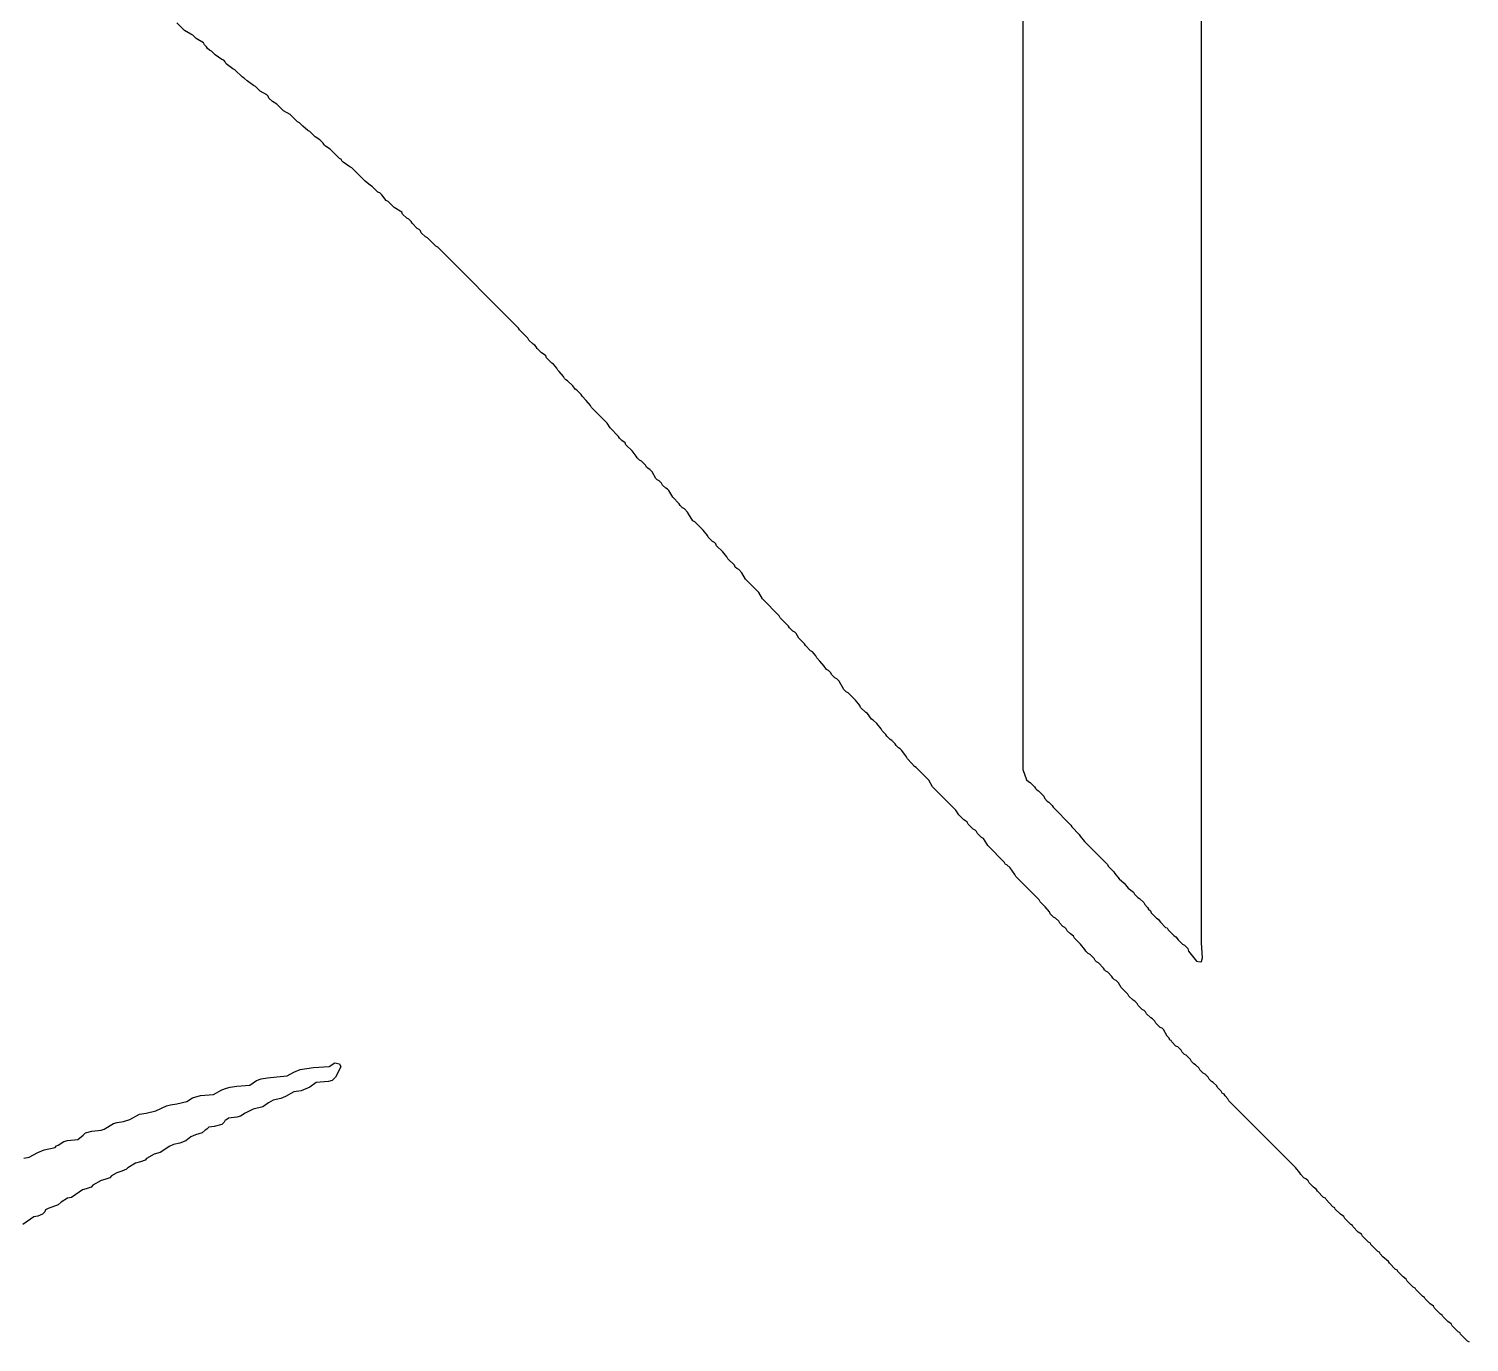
# Model space of a CAD drawing. Header units: inches. Extents: x 0 to 12.7, y -0.1 to 3.5.
# Drawn here: x 1.025 to 1.1323, y 0.6479 to 0.7457 of the extents above; entities that cross this region are included whole.
import ezdxf

# ---------------------------------------------------------------- set-up
doc = ezdxf.new("R2010")
doc.units = ezdxf.units.IN
doc.header["$MEASUREMENT"] = 0
doc.layers.add('Bottom Overlay', color=54, linetype='Continuous')

msp = doc.modelspace()

# ---------------------------------------------------------------- linework, layer by layer
at = {"layer": 'Bottom Overlay'}
for p, q in [((1.11236, 0.67763), (1.11229, 1.28771)), ((1.09907, 1.26711), (1.09904, 0.69054)), ((1.03662, 0.74557), (1.03607, 0.74613)), ((1.03711, 0.7453), (1.03662, 0.74557)), ((1.03725, 0.74523), (1.03711, 0.7453)), ((1.03749, 0.74498), (1.03725, 0.74523)), ((1.03805, 0.74464), (1.03749, 0.74498)), ((1.03812, 0.7445), (1.03805, 0.74464)), ((1.03826, 0.74436), (1.03812, 0.7445)), ((1.03833, 0.74422), (1.03826, 0.74436)), ((1.0385, 0.74411), (1.03833, 0.74422)), ((1.03864, 0.74404), (1.0385, 0.74411)), ((1.03892, 0.74377), (1.03864, 0.74404)), ((1.03941, 0.74342), (1.03892, 0.74377)), ((1.03955, 0.74335), (1.03941, 0.74342)), ((1.03965, 0.74324), (1.03955, 0.74335)), ((1.03972, 0.7431), (1.03965, 0.74324)), ((1.04024, 0.74272), (1.03972, 0.7431)), ((1.04038, 0.74265), (1.04024, 0.74272)), ((1.04094, 0.7421), (1.04038, 0.74265)), ((1.04108, 0.74203), (1.04094, 0.7421)), ((1.04129, 0.74182), (1.04108, 0.74203)), ((1.04177, 0.74147), (1.04129, 0.74182)), ((1.04191, 0.7414), (1.04177, 0.74147)), ((1.04226, 0.74105), (1.04191, 0.7414)), ((1.04275, 0.74077), (1.04226, 0.74105)), ((1.04285, 0.74067), (1.04275, 0.74077)), ((1.04292, 0.74053), (1.04285, 0.74067)), ((1.04317, 0.74029), (1.04292, 0.74053)), ((1.04351, 0.74008), (1.04317, 0.74029)), ((1.044, 0.73959), (1.04351, 0.74008)), ((1.04449, 0.73931), (1.044, 0.73959)), ((1.04504, 0.73876), (1.04449, 0.73931)), ((1.04518, 0.73869), (1.04504, 0.73876)), ((1.04543, 0.73844), (1.04518, 0.73869)), ((1.04581, 0.73813), (1.04543, 0.73844)), ((1.04595, 0.73806), (1.04581, 0.73813)), ((1.04637, 0.73764), (1.04595, 0.73806)), ((1.04671, 0.73743), (1.04637, 0.73764)), ((1.04696, 0.73719), (1.04671, 0.73743)), ((1.04703, 0.73705), (1.04696, 0.73719)), ((1.04713, 0.73695), (1.04703, 0.73705)), ((1.04748, 0.73674), (1.04713, 0.73695)), ((1.04818, 0.73604), (1.04748, 0.73674)), ((1.04831, 0.73597), (1.04818, 0.73604)), ((1.04835, 0.73587), (1.04831, 0.73597)), ((1.04845, 0.73576), (1.04835, 0.73587)), ((1.04894, 0.73542), (1.04845, 0.73576)), ((1.04908, 0.73535), (1.04894, 0.73542)), ((1.05009, 0.73434), (1.04908, 0.73535)), ((1.05047, 0.73402), (1.05009, 0.73434)), ((1.05061, 0.73396), (1.05047, 0.73402)), ((1.05103, 0.73354), (1.05061, 0.73396)), ((1.05117, 0.73347), (1.05103, 0.73354)), ((1.05131, 0.73333), (1.05117, 0.73347)), ((1.05165, 0.73291), (1.05131, 0.73333)), ((1.05179, 0.73284), (1.05165, 0.73291)), ((1.05225, 0.73239), (1.05179, 0.73284)), ((1.0528, 0.73204), (1.05225, 0.73239)), ((1.05287, 0.7319), (1.0528, 0.73204)), ((1.05319, 0.73159), (1.05287, 0.7319)), ((1.05332, 0.73152), (1.05319, 0.73159)), ((1.0535, 0.73135), (1.05332, 0.73152)), ((1.05357, 0.73121), (1.0535, 0.73135)), ((1.05395, 0.73082), (1.05357, 0.73121)), ((1.05409, 0.73075), (1.05395, 0.73082)), ((1.05419, 0.73065), (1.05409, 0.73075)), ((1.05426, 0.73051), (1.05419, 0.73065)), ((1.05458, 0.7302), (1.05426, 0.73051)), ((1.05472, 0.73013), (1.05458, 0.7302)), ((1.05534, 0.7295), (1.05472, 0.73013)), ((1.05548, 0.72943), (1.05534, 0.7295)), ((1.0615, 0.72341), (1.05548, 0.72943)), ((1.06157, 0.72327), (1.0615, 0.72341)), ((1.0622, 0.72265), (1.06157, 0.72327)), ((1.06227, 0.72251), (1.0622, 0.72265)), ((1.06258, 0.7222), (1.06227, 0.72251)), ((1.06272, 0.72213), (1.06258, 0.7222)), ((1.06282, 0.72202), (1.06272, 0.72213)), ((1.06289, 0.72188), (1.06282, 0.72202)), ((1.0632, 0.72157), (1.06289, 0.72188)), ((1.06334, 0.7215), (1.0632, 0.72157)), ((1.06352, 0.72133), (1.06334, 0.7215)), ((1.06359, 0.72119), (1.06352, 0.72133)), ((1.06397, 0.7208), (1.06359, 0.72119)), ((1.06411, 0.72073), (1.06397, 0.7208)), ((1.06435, 0.72042), (1.06411, 0.72073)), ((1.06442, 0.72028), (1.06435, 0.72042)), ((1.06453, 0.72018), (1.06442, 0.72028)), ((1.06484, 0.7198), (1.06453, 0.72018)), ((1.06491, 0.71966), (1.06484, 0.7198)), ((1.06501, 0.71955), (1.06491, 0.71966)), ((1.06515, 0.71948), (1.06501, 0.71955)), ((1.06554, 0.7191), (1.06515, 0.71948)), ((1.06571, 0.71886), (1.06554, 0.7191)), ((1.06585, 0.71879), (1.06571, 0.71886)), ((1.06616, 0.71847), (1.06585, 0.71879)), ((1.06623, 0.71833), (1.06616, 0.71847)), ((1.06654, 0.71802), (1.06623, 0.71833)), ((1.06686, 0.71764), (1.06654, 0.71802)), ((1.06693, 0.7175), (1.06686, 0.71764)), ((1.06811, 0.71632), (1.06693, 0.7175)), ((1.06832, 0.71597), (1.06811, 0.71632)), ((1.06895, 0.71534), (1.06832, 0.71597)), ((1.06901, 0.7152), (1.06895, 0.71534)), ((1.06919, 0.71503), (1.06901, 0.7152)), ((1.06943, 0.71486), (1.06919, 0.71503)), ((1.0695, 0.71472), (1.06943, 0.71486)), ((1.06995, 0.71426), (1.0695, 0.71472)), ((1.07027, 0.71388), (1.06995, 0.71426)), ((1.07034, 0.71374), (1.07027, 0.71388)), ((1.07051, 0.71357), (1.07034, 0.71374)), ((1.07065, 0.7135), (1.07051, 0.71357)), ((1.07096, 0.71319), (1.07065, 0.7135)), ((1.07103, 0.71305), (1.07096, 0.71319)), ((1.07114, 0.71294), (1.07103, 0.71305)), ((1.07128, 0.71287), (1.07114, 0.71294)), ((1.07145, 0.7127), (1.07128, 0.71287)), ((1.07173, 0.71221), (1.07145, 0.7127)), ((1.07183, 0.71211), (1.07173, 0.71221)), ((1.07197, 0.71204), (1.07183, 0.71211)), ((1.07215, 0.71186), (1.07197, 0.71204)), ((1.07222, 0.71172), (1.07215, 0.71186)), ((1.07246, 0.71148), (1.07222, 0.71172)), ((1.0726, 0.71141), (1.07246, 0.71148)), ((1.0727, 0.71131), (1.0726, 0.71141)), ((1.07298, 0.71082), (1.0727, 0.71131)), ((1.07347, 0.71033), (1.07298, 0.71082)), ((1.07354, 0.71019), (1.07347, 0.71033)), ((1.07371, 0.71002), (1.07354, 0.71019)), ((1.07385, 0.70995), (1.07371, 0.71002)), ((1.07409, 0.70971), (1.07385, 0.70995)), ((1.07416, 0.70957), (1.07409, 0.70971)), ((1.07448, 0.70905), (1.07416, 0.70957)), ((1.07462, 0.70898), (1.07448, 0.70905)), ((1.07524, 0.70835), (1.07462, 0.70898)), ((1.07556, 0.70797), (1.07524, 0.70835)), ((1.07562, 0.70783), (1.07556, 0.70797)), ((1.07594, 0.70751), (1.07562, 0.70783)), ((1.07608, 0.70745), (1.07594, 0.70751)), ((1.07618, 0.70734), (1.07608, 0.70745)), ((1.07625, 0.7072), (1.07618, 0.70734)), ((1.0767, 0.70675), (1.07625, 0.7072)), ((1.07702, 0.70637), (1.0767, 0.70675)), ((1.07709, 0.70623), (1.07702, 0.70637)), ((1.07757, 0.70574), (1.07709, 0.70623)), ((1.07764, 0.7056), (1.07757, 0.70574)), ((1.07775, 0.7055), (1.07764, 0.7056)), ((1.07789, 0.70543), (1.07775, 0.7055)), ((1.07813, 0.70518), (1.07789, 0.70543)), ((1.07841, 0.7047), (1.07813, 0.70518)), ((1.07938, 0.70372), (1.07841, 0.7047)), ((1.07966, 0.70324), (1.07938, 0.70372)), ((1.08091, 0.70198), (1.07966, 0.70324)), ((1.08098, 0.70184), (1.08091, 0.70198)), ((1.08161, 0.70122), (1.08098, 0.70184)), ((1.08168, 0.70108), (1.08161, 0.70122)), ((1.08192, 0.70083), (1.08168, 0.70108)), ((1.08206, 0.70077), (1.08192, 0.70083)), ((1.08217, 0.70066), (1.08206, 0.70077)), ((1.08237, 0.70031), (1.08217, 0.70066)), ((1.08279, 0.6999), (1.08237, 0.70031)), ((1.08286, 0.69976), (1.08279, 0.6999)), ((1.08324, 0.69937), (1.08286, 0.69976)), ((1.08338, 0.6993), (1.08324, 0.69937)), ((1.08363, 0.69899), (1.08338, 0.6993)), ((1.0837, 0.69885), (1.08363, 0.69899)), ((1.08394, 0.69861), (1.0837, 0.69885)), ((1.08425, 0.69823), (1.08394, 0.69861)), ((1.08443, 0.69798), (1.08425, 0.69823)), ((1.08457, 0.69791), (1.08443, 0.69798)), ((1.08474, 0.69774), (1.08457, 0.69791)), ((1.08481, 0.6976), (1.08474, 0.69774)), ((1.08505, 0.69736), (1.08481, 0.6976)), ((1.08519, 0.69729), (1.08505, 0.69736)), ((1.08537, 0.69711), (1.08519, 0.69729)), ((1.08571, 0.69649), (1.08537, 0.69711)), ((1.08589, 0.69631), (1.08571, 0.69649)), ((1.08603, 0.69624), (1.08589, 0.69631)), ((1.08658, 0.69569), (1.08603, 0.69624)), ((1.0869, 0.6953), (1.08658, 0.69569)), ((1.08697, 0.69516), (1.0869, 0.6953)), ((1.08735, 0.69478), (1.08697, 0.69516)), ((1.08749, 0.69471), (1.08735, 0.69478)), ((1.08777, 0.69429), (1.08749, 0.69471)), ((1.08791, 0.69422), (1.08777, 0.69429)), ((1.08818, 0.69395), (1.08791, 0.69422)), ((1.0885, 0.69356), (1.08818, 0.69395)), ((1.08857, 0.69342), (1.0885, 0.69356)), ((1.08884, 0.69315), (1.08857, 0.69342)), ((1.08891, 0.69301), (1.08884, 0.69315)), ((1.08916, 0.69276), (1.08891, 0.69301)), ((1.0893, 0.69269), (1.08916, 0.69276)), ((1.08954, 0.69245), (1.0893, 0.69269)), ((1.08961, 0.69231), (1.08954, 0.69245)), ((1.08978, 0.69214), (1.08961, 0.69231)), ((1.08992, 0.69207), (1.08978, 0.69214)), ((1.09003, 0.69196), (1.08992, 0.69207)), ((1.09038, 0.69148), (1.09003, 0.69196)), ((1.09045, 0.69134), (1.09038, 0.69148)), ((1.09079, 0.69099), (1.09045, 0.69134)), ((1.09097, 0.69075), (1.09079, 0.69099)), ((1.09111, 0.69068), (1.09097, 0.69075)), ((1.09205, 0.68974), (1.09111, 0.69068)), ((1.09232, 0.68925), (1.09205, 0.68974)), ((1.09904, 0.69054), (1.09932, 0.68977)), ((1.09932, 0.68977), (1.09946, 0.68963)), ((1.09946, 0.68963), (1.0996, 0.68956)), ((1.09406, 0.68751), (1.09232, 0.68925)), ((1.0996, 0.68956), (1.09991, 0.68925)), ((1.09991, 0.68925), (1.09998, 0.68911)), ((1.09998, 0.68911), (1.10008, 0.68901)), ((1.10008, 0.68901), (1.10022, 0.68894)), ((1.10022, 0.68894), (1.1006, 0.68855)), ((1.1006, 0.68855), (1.10067, 0.68841)), ((1.09427, 0.68716), (1.09406, 0.68751)), ((1.10067, 0.68841), (1.10085, 0.68817)), ((1.10085, 0.68817), (1.10099, 0.6881)), ((1.10099, 0.6881), (1.10123, 0.68786)), ((1.10123, 0.68786), (1.1013, 0.68772)), ((1.1013, 0.68772), (1.10262, 0.6864)), ((1.09465, 0.68678), (1.09427, 0.68716)), ((1.09479, 0.68671), (1.09465, 0.68678)), ((1.0949, 0.68661), (1.09479, 0.68671)), ((1.09497, 0.68647), (1.0949, 0.68661)), ((1.09535, 0.68608), (1.09497, 0.68647)), ((1.10262, 0.6864), (1.10269, 0.68626)), ((1.09549, 0.68601), (1.09535, 0.68608)), ((1.09559, 0.68591), (1.09549, 0.68601)), ((1.09566, 0.68577), (1.09559, 0.68591)), ((1.09598, 0.68546), (1.09566, 0.68577)), ((1.09612, 0.68539), (1.09598, 0.68546)), ((1.09636, 0.68501), (1.09612, 0.68539)), ((1.10269, 0.68626), (1.10325, 0.6857)), ((1.10325, 0.6857), (1.10332, 0.68556)), ((1.10332, 0.68556), (1.10363, 0.68518)), ((1.09643, 0.68487), (1.09636, 0.68501)), ((1.09768, 0.68361), (1.09643, 0.68487)), ((1.10363, 0.68518), (1.10534, 0.68347)), ((1.09775, 0.68347), (1.09768, 0.68361)), ((1.09786, 0.68344), (1.09775, 0.68347)), ((1.0981, 0.6832), (1.09786, 0.68344)), ((1.09845, 0.68271), (1.0981, 0.6832)), ((1.10534, 0.68347), (1.1054, 0.68334)), ((1.1054, 0.68334), (1.10582, 0.68292)), ((1.09852, 0.68257), (1.09845, 0.68271)), ((1.10026, 0.68083), (1.09852, 0.68257)), ((1.10582, 0.68292), (1.10589, 0.68278)), ((1.10589, 0.68278), (1.10621, 0.6824)), ((1.10621, 0.6824), (1.10659, 0.68208)), ((1.10659, 0.68208), (1.1069, 0.6817)), ((1.1069, 0.6817), (1.10728, 0.68139)), ((1.10728, 0.68139), (1.10735, 0.68125)), ((1.10735, 0.68125), (1.1076, 0.681)), ((1.1076, 0.681), (1.10774, 0.68094)), ((1.10033, 0.68069), (1.10026, 0.68083)), ((1.10071, 0.68031), (1.10033, 0.68069)), ((1.10102, 0.67993), (1.10071, 0.68031)), ((1.10109, 0.67979), (1.10102, 0.67993)), ((1.10774, 0.68094), (1.10805, 0.68062)), ((1.10805, 0.68062), (1.10812, 0.68048)), ((1.10812, 0.68048), (1.10833, 0.68027)), ((1.10833, 0.68027), (1.1084, 0.68013)), ((1.1084, 0.68013), (1.10854, 0.68)), ((1.10854, 0.68), (1.10861, 0.67986)), ((1.10133, 0.67954), (1.10109, 0.67979)), ((1.10147, 0.67947), (1.10133, 0.67954)), ((1.10172, 0.67923), (1.10147, 0.67947)), ((1.10179, 0.67909), (1.10172, 0.67923)), ((1.10203, 0.67885), (1.10179, 0.67909)), ((1.10217, 0.67878), (1.10203, 0.67885)), ((1.10861, 0.67986), (1.10899, 0.67947)), ((1.10899, 0.67947), (1.10913, 0.6794)), ((1.10913, 0.6794), (1.1093, 0.67916)), ((1.1093, 0.67916), (1.10968, 0.67878)), ((1.10227, 0.67867), (1.10217, 0.67878)), ((1.10234, 0.67853), (1.10227, 0.67867)), ((1.10259, 0.67829), (1.10234, 0.67853)), ((1.10283, 0.67812), (1.10259, 0.67829)), ((1.1029, 0.67798), (1.10283, 0.67812)), ((1.10335, 0.67753), (1.1029, 0.67798)), ((1.10968, 0.67878), (1.10979, 0.67874)), ((1.10979, 0.67874), (1.10986, 0.6786)), ((1.10986, 0.6786), (1.11031, 0.67815)), ((1.11031, 0.67815), (1.11045, 0.67808)), ((1.11045, 0.67808), (1.11062, 0.67784)), ((1.11062, 0.67784), (1.11094, 0.67753)), ((1.10367, 0.67714), (1.10335, 0.67753)), ((1.10373, 0.677), (1.10367, 0.67714)), ((1.10391, 0.67683), (1.10373, 0.677)), ((1.10405, 0.67676), (1.10391, 0.67683)), ((1.10436, 0.67645), (1.10405, 0.67676)), ((1.11094, 0.67753), (1.11108, 0.67746)), ((1.11108, 0.67746), (1.11132, 0.67721)), ((1.11132, 0.67721), (1.11139, 0.677)), ((1.11139, 0.677), (1.11188, 0.67638)), ((1.11243, 0.67652), (1.11236, 0.67763)), ((1.10443, 0.67631), (1.10436, 0.67645)), ((1.10454, 0.6762), (1.10443, 0.67631)), ((1.10467, 0.67613), (1.10454, 0.6762)), ((1.10506, 0.67575), (1.10467, 0.67613)), ((1.10513, 0.67561), (1.10506, 0.67575)), ((1.11188, 0.67638), (1.11198, 0.67627)), ((1.11198, 0.67627), (1.11226, 0.6762)), ((1.11226, 0.6762), (1.11236, 0.67624)), ((1.11236, 0.67624), (1.11243, 0.67652)), ((1.10523, 0.67551), (1.10513, 0.67561)), ((1.10537, 0.67544), (1.10523, 0.67551)), ((1.10568, 0.67513), (1.10537, 0.67544)), ((1.10575, 0.67499), (1.10568, 0.67513)), ((1.10586, 0.67488), (1.10575, 0.67499)), ((1.106, 0.67481), (1.10586, 0.67488)), ((1.10617, 0.67464), (1.106, 0.67481)), ((1.10638, 0.67429), (1.10617, 0.67464)), ((1.10687, 0.6738), (1.10638, 0.67429)), ((1.10694, 0.67366), (1.10687, 0.6738)), ((1.10725, 0.67335), (1.10694, 0.67366)), ((1.10739, 0.67328), (1.10725, 0.67335)), ((1.10756, 0.67311), (1.10739, 0.67328)), ((1.10763, 0.67297), (1.10756, 0.67311)), ((1.10794, 0.67266), (1.10763, 0.67297)), ((1.10808, 0.67259), (1.10794, 0.67266)), ((1.10819, 0.67248), (1.10808, 0.67259)), ((1.10826, 0.67234), (1.10819, 0.67248)), ((1.10857, 0.67203), (1.10826, 0.67234)), ((1.10871, 0.67196), (1.10857, 0.67203)), ((1.10888, 0.67179), (1.10871, 0.67196)), ((1.10895, 0.67165), (1.10888, 0.67179)), ((1.10927, 0.67133), (1.10895, 0.67165)), ((1.10941, 0.67126), (1.10927, 0.67133)), ((1.10951, 0.67116), (1.10941, 0.67126)), ((1.10979, 0.67067), (1.10951, 0.67116)), ((1.10993, 0.67053), (1.10979, 0.67067)), ((1.11, 0.67039), (1.10993, 0.67053)), ((1.1101, 0.67036), (1.11, 0.67039)), ((1.11014, 0.67025), (1.1101, 0.67036)), ((1.11045, 0.66994), (1.11014, 0.67025)), ((1.11059, 0.66987), (1.11045, 0.66994)), ((1.11083, 0.66963), (1.11059, 0.66987)), ((1.1109, 0.66949), (1.11083, 0.66963)), ((1.11108, 0.66932), (1.1109, 0.66949)), ((1.11121, 0.66925), (1.11108, 0.66932)), ((1.11153, 0.66893), (1.11121, 0.66925)), ((1.04477, 0.66799), (1.04525, 0.6682)), ((1.04525, 0.6682), (1.04623, 0.66834)), ((1.04623, 0.66834), (1.04741, 0.66841)), ((1.04741, 0.66841), (1.04783, 0.66869)), ((1.04783, 0.66869), (1.04818, 0.66862)), ((1.04828, 0.66838), (1.04786, 0.66761)), ((1.04818, 0.66862), (1.04828, 0.66838)), ((1.1116, 0.66879), (1.11153, 0.66893)), ((1.11177, 0.66862), (1.1116, 0.66879)), ((1.11191, 0.66855), (1.11177, 0.66862)), ((1.11215, 0.66831), (1.11191, 0.66855)), ((1.11222, 0.66817), (1.11215, 0.66831)), ((1.11247, 0.66792), (1.11222, 0.66817)), ((1.0415, 0.66702), (1.04198, 0.66737)), ((1.04198, 0.66737), (1.04233, 0.66751)), ((1.04233, 0.66751), (1.04282, 0.66758)), ((1.04282, 0.66758), (1.04351, 0.66765)), ((1.04351, 0.66765), (1.04428, 0.66771)), ((1.04428, 0.66771), (1.04477, 0.66799)), ((1.04644, 0.66723), (1.04595, 0.66688)), ((1.04734, 0.6673), (1.04644, 0.66723)), ((1.04762, 0.66737), (1.04734, 0.6673)), ((1.04786, 0.66761), (1.04762, 0.66737)), ((1.11261, 0.66785), (1.11247, 0.66792)), ((1.11285, 0.66761), (1.11261, 0.66785)), ((1.11292, 0.66747), (1.11285, 0.66761)), ((1.11309, 0.6673), (1.11292, 0.66747)), ((1.11323, 0.66723), (1.11309, 0.6673)), ((1.11348, 0.66698), (1.11323, 0.66723)), ((1.0368, 0.6658), (1.03722, 0.66608)), ((1.03722, 0.66608), (1.03781, 0.66625)), ((1.03781, 0.66625), (1.03878, 0.66632)), ((1.03878, 0.66632), (1.03941, 0.66667)), ((1.03941, 0.66667), (1.03976, 0.66681)), ((1.03976, 0.66681), (1.04003, 0.66688)), ((1.04003, 0.66688), (1.04052, 0.66695)), ((1.04052, 0.66695), (1.0415, 0.66702)), ((1.04379, 0.66604), (1.04324, 0.66591)), ((1.04414, 0.66618), (1.04379, 0.66604)), ((1.04477, 0.66653), (1.04414, 0.66618)), ((1.04532, 0.6666), (1.04477, 0.66653)), ((1.04595, 0.66688), (1.04532, 0.6666)), ((1.11355, 0.66685), (1.11348, 0.66698)), ((1.11382, 0.66657), (1.11355, 0.66685)), ((1.11389, 0.66643), (1.11382, 0.66657)), ((1.11403, 0.66636), (1.11389, 0.66643)), ((1.1141, 0.66622), (1.11403, 0.66636)), ((1.11431, 0.66601), (1.1141, 0.66622)), ((1.11438, 0.66587), (1.11431, 0.66601)), ((1.03329, 0.66486), (1.03377, 0.66493)), ((1.03377, 0.66493), (1.0345, 0.66511)), ((1.0345, 0.66511), (1.0353, 0.66549)), ((1.0353, 0.66549), (1.03558, 0.66556)), ((1.03558, 0.66556), (1.03607, 0.66563)), ((1.03607, 0.66563), (1.0368, 0.6658)), ((1.04115, 0.66493), (1.0408, 0.66472)), ((1.04174, 0.66524), (1.04115, 0.66493)), ((1.04247, 0.66542), (1.04174, 0.66524)), ((1.04289, 0.6657), (1.04247, 0.66542)), ((1.04324, 0.66591), (1.04289, 0.6657)), ((1.11936, 0.6609), (1.11438, 0.66587)), ((1.03064, 0.66375), (1.03134, 0.66417)), ((1.03134, 0.66417), (1.03162, 0.66424)), ((1.03162, 0.66424), (1.0321, 0.66431)), ((1.0321, 0.66431), (1.03255, 0.66448)), ((1.03255, 0.66448), (1.03329, 0.66486)), ((1.03843, 0.66389), (1.03829, 0.66375)), ((1.03885, 0.66396), (1.03843, 0.66389)), ((1.03941, 0.6641), (1.03885, 0.66396)), ((1.03958, 0.66427), (1.03941, 0.6641)), ((1.03965, 0.66441), (1.03958, 0.66427)), ((1.03976, 0.66444), (1.03965, 0.66441)), ((1.0399, 0.66458), (1.03976, 0.66444)), ((1.04052, 0.66465), (1.0399, 0.66458)), ((1.0408, 0.66472), (1.04052, 0.66465)), ((1.02723, 0.66257), (1.02765, 0.66284)), ((1.02765, 0.66284), (1.02793, 0.66291)), ((1.02793, 0.66291), (1.02869, 0.66298)), ((1.02869, 0.66298), (1.02908, 0.6633)), ((1.02908, 0.6633), (1.02925, 0.66347)), ((1.02925, 0.66347), (1.02974, 0.66361)), ((1.02974, 0.66361), (1.03043, 0.66368)), ((1.03043, 0.66368), (1.03064, 0.66375)), ((1.03673, 0.66288), (1.03628, 0.66271)), ((1.03711, 0.66319), (1.03673, 0.66288)), ((1.03746, 0.66333), (1.03711, 0.66319)), ((1.03795, 0.66347), (1.03746, 0.66333)), ((1.03816, 0.66368), (1.03795, 0.66347)), ((1.03829, 0.66375), (1.03816, 0.66368)), ((1.02507, 0.66166), (1.0257, 0.66201)), ((1.0257, 0.66201), (1.02619, 0.66222)), ((1.02619, 0.66222), (1.02699, 0.66239)), ((1.02699, 0.66239), (1.02709, 0.6625)), ((1.02709, 0.6625), (1.02723, 0.66257)), ((1.03436, 0.6619), (1.03381, 0.66156)), ((1.03482, 0.66201), (1.03436, 0.6619)), ((1.03523, 0.66229), (1.03482, 0.66201)), ((1.03548, 0.66246), (1.03523, 0.66229)), ((1.03582, 0.6626), (1.03548, 0.66246)), ((1.03628, 0.66271), (1.03582, 0.6626)), ((1.02466, 0.66159), (1.02507, 0.66166)), ((1.03196, 0.66062), (1.03158, 0.66051)), ((1.03231, 0.66076), (1.03196, 0.66062)), ((1.03242, 0.66086), (1.03231, 0.66076)), ((1.03297, 0.66121), (1.03242, 0.66086)), ((1.03335, 0.66131), (1.03297, 0.66121)), ((1.0337, 0.66145), (1.03335, 0.66131)), ((1.03381, 0.66156), (1.0337, 0.66145)), ((1.11967, 0.66051), (1.11936, 0.6609)), ((1.02981, 0.65957), (1.02967, 0.65943)), ((1.03043, 0.65992), (1.02981, 0.65957)), ((1.03071, 0.65999), (1.03043, 0.65992)), ((1.03106, 0.66013), (1.03071, 0.65999)), ((1.0312, 0.66027), (1.03106, 0.66013)), ((1.03158, 0.66051), (1.0312, 0.66027)), ((1.11974, 0.66037), (1.11967, 0.66051)), ((1.11998, 0.66013), (1.11974, 0.66037)), ((1.12012, 0.66006), (1.11998, 0.66013)), ((1.1203, 0.65989), (1.12012, 0.66006)), ((1.12036, 0.65975), (1.1203, 0.65989)), ((1.12068, 0.65943), (1.12036, 0.65975)), ((1.02793, 0.6586), (1.02744, 0.65832)), ((1.02821, 0.65867), (1.02793, 0.6586)), ((1.02904, 0.65923), (1.02821, 0.65867)), ((1.02932, 0.6593), (1.02904, 0.65923)), ((1.02967, 0.65943), (1.02932, 0.6593)), ((1.12092, 0.65926), (1.12068, 0.65943)), ((1.12099, 0.65912), (1.12092, 0.65926)), ((1.12144, 0.65867), (1.12099, 0.65912)), ((1.12158, 0.6586), (1.12144, 0.65867)), ((1.12162, 0.6585), (1.12158, 0.6586)), ((1.12214, 0.65797), (1.12162, 0.6585)), ((1.02605, 0.65742), (1.0257, 0.65728)), ((1.02622, 0.65759), (1.02605, 0.65742)), ((1.02629, 0.65773), (1.02622, 0.65759)), ((1.02647, 0.65783), (1.02629, 0.65773)), ((1.02723, 0.65811), (1.02647, 0.65783)), ((1.02744, 0.65832), (1.02723, 0.65811)), ((1.12228, 0.6579), (1.12214, 0.65797)), ((1.12231, 0.6578), (1.12228, 0.6579)), ((1.1227, 0.65742), (1.12231, 0.6578)), ((1.12294, 0.65724), (1.1227, 0.65742)), ((1.02542, 0.65721), (1.02459, 0.65665)), ((1.0257, 0.65728), (1.02542, 0.65721)), ((1.12301, 0.6571), (1.12294, 0.65724)), ((1.12346, 0.65665), (1.12301, 0.6571)), ((1.1236, 0.65658), (1.12346, 0.65665)), ((1.12363, 0.65648), (1.1236, 0.65658)), ((1.12402, 0.65609), (1.12363, 0.65648)), ((1.12426, 0.65592), (1.12402, 0.65609)), ((1.12433, 0.65578), (1.12426, 0.65592)), ((1.12478, 0.65533), (1.12433, 0.65578)), ((1.12492, 0.65526), (1.12478, 0.65533)), ((1.12496, 0.65516), (1.12492, 0.65526)), ((1.12548, 0.65463), (1.12496, 0.65516)), ((1.12562, 0.65456), (1.12548, 0.65463)), ((1.12565, 0.65446), (1.12562, 0.65456)), ((1.12586, 0.65425), (1.12565, 0.65446)), ((1.12628, 0.6539), (1.12586, 0.65425)), ((1.12635, 0.65376), (1.12628, 0.6539)), ((1.1268, 0.65331), (1.12635, 0.65376)), ((1.12694, 0.65324), (1.1268, 0.65331)), ((1.12697, 0.65314), (1.12694, 0.65324)), ((1.12736, 0.65276), (1.12697, 0.65314)), ((1.1276, 0.65258), (1.12736, 0.65276)), ((1.12767, 0.65244), (1.1276, 0.65258)), ((1.12812, 0.65199), (1.12767, 0.65244)), ((1.12826, 0.65192), (1.12812, 0.65199)), ((1.1283, 0.65182), (1.12826, 0.65192)), ((1.12882, 0.65129), (1.1283, 0.65182)), ((1.12896, 0.65122), (1.12882, 0.65129)), ((1.12899, 0.65112), (1.12896, 0.65122)), ((1.12938, 0.65074), (1.12899, 0.65112)), ((1.12962, 0.65056), (1.12938, 0.65074)), ((1.12969, 0.65042), (1.12962, 0.65056)), ((1.13014, 0.64997), (1.12969, 0.65042)), ((1.13028, 0.6499), (1.13014, 0.64997)), ((1.13031, 0.6498), (1.13028, 0.6499)), ((1.1307, 0.64942), (1.13031, 0.6498)), ((1.13094, 0.64924), (1.1307, 0.64942)), ((1.13101, 0.6491), (1.13094, 0.64924)), ((1.13146, 0.64865), (1.13101, 0.6491)), ((1.1316, 0.64858), (1.13146, 0.64865)), ((1.13164, 0.64848), (1.1316, 0.64858)), ((1.13216, 0.64795), (1.13164, 0.64848)), ((1.1323, 0.64788), (1.13216, 0.64795))]:
    msp.add_line(p, q, dxfattribs=at)

doc.saveas('drawing.dxf')
